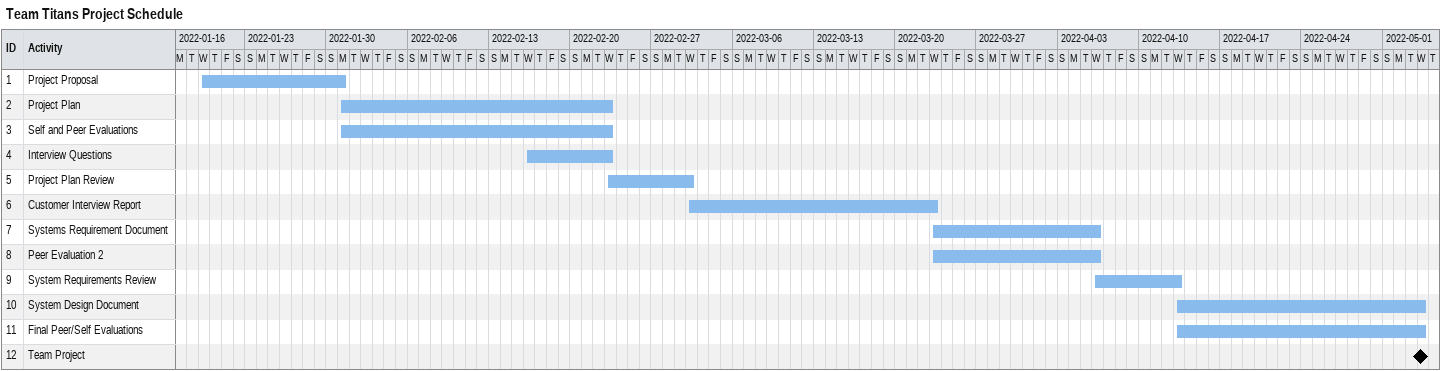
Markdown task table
Team Titans Project Schedule

| ID | Task | Start | Finish |
|---|---|---|---|
| 1 | Project Proposal | 2022-01-19 | 2022-01-31 |
| 2 | Project Plan | 2022-01-31 | 2022-02-23 |
| 3 | Self and Peer Evaluations | 2022-01-31 | 2022-02-23 |
| 4 | Interview Questions | 2022-02-16 | 2022-02-23 |
| 5 | Project Plan Review | 2022-02-23 | 2022-03-02 |
| 6 | Customer Interview Report | 2022-03-02 | 2022-03-23 |
| 7 | Systems Requirement Document | 2022-03-23 | 2022-04-06 |
| 8 | Peer Evaluation 2 | 2022-03-23 | 2022-04-06 |
| 9 | System Requirements Review | 2022-04-06 | 2022-04-13 |
| 10 | System Design Document | 2022-04-13 | 2022-05-04 |
| 11 | Final Peer/Self Evaluations | 2022-04-13 | 2022-05-04 |
| 12 | Team Project (milestone) | 2022-05-04 | 2022-05-04 |
